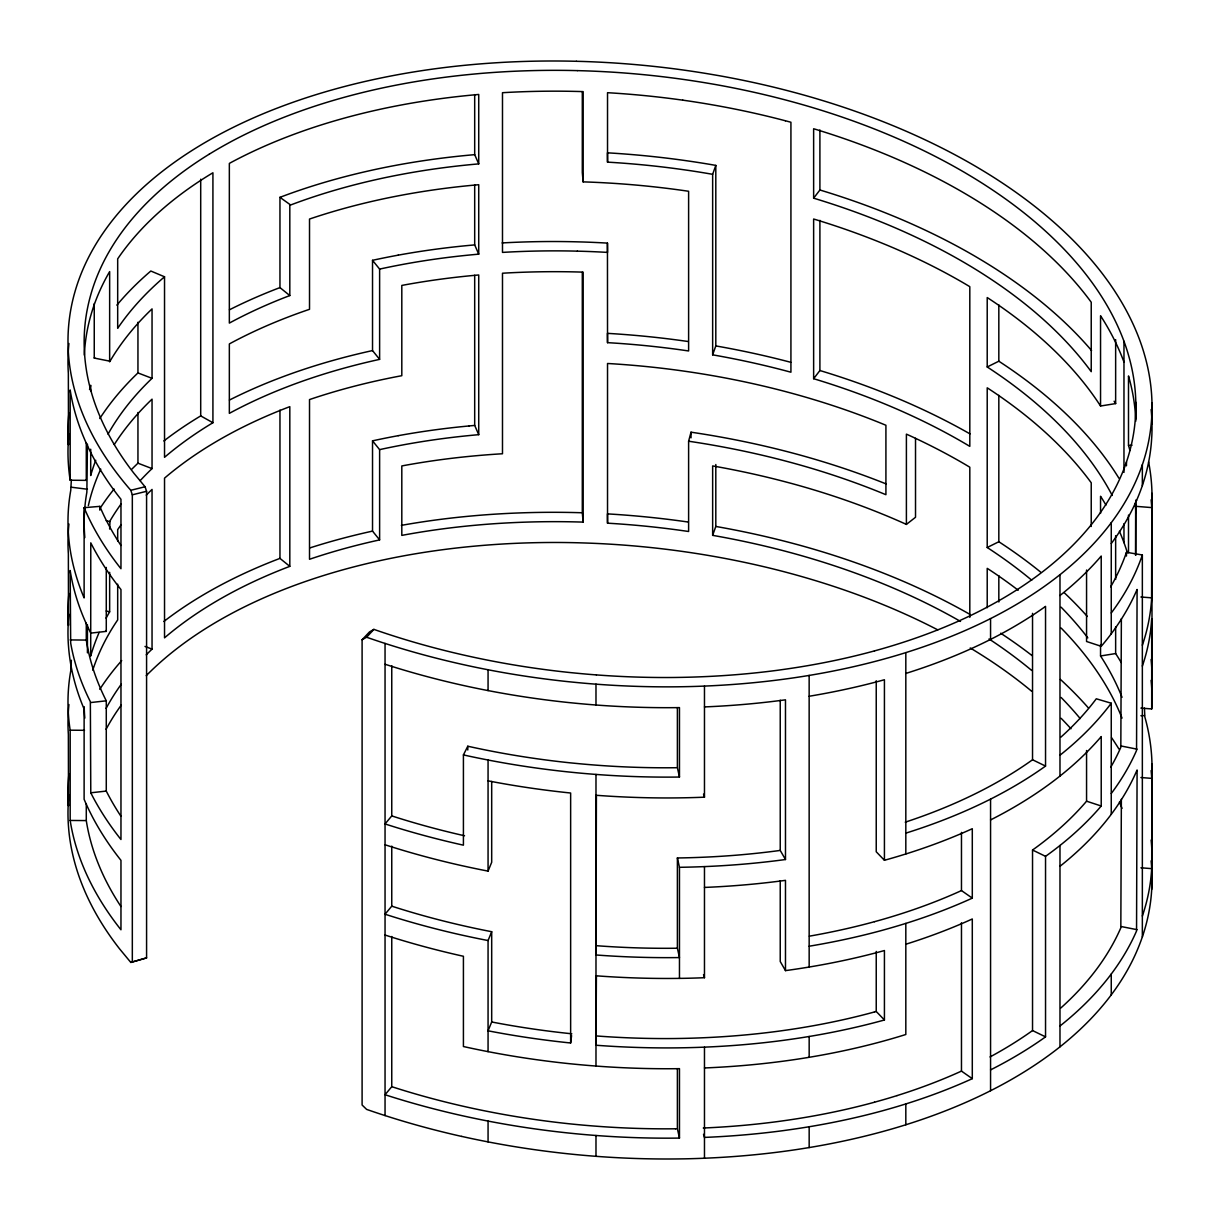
<?xml version="1.0" encoding="UTF-8"?>
<svg xmlns="http://www.w3.org/2000/svg" width="1220" height="1220" viewBox="0 0 1220 1220"><rect width="100%" height="100%" fill="white"/><g stroke="black" fill="none" stroke-linecap="round" stroke-linejoin="round"><path stroke-width="1.5" d="M596.397 795.516L595.985 954.97A545.569 314.973 0 0 0 677.542 957.593L679.464 957.563L677.39 948.214L677.39 857.95L682.071 857.889A511.699 295.423 0 0 0 701.653 857.294A497.074 286.99 0 0 0 778.406 850.676L780.236 850.416L785.482 859.52L783.576 859.78A512.37 295.819 0 0 1 704.474 866.596A527.437 304.512 0 0 1 684.298 867.222L679.464 867.298L677.39 857.95M596.397 975.924L595.985 1045.235A545.569 314.973 0 0 0 677.542 1047.858L684.298 1047.751A527.437 304.512 0 0 0 704.474 1047.141A512.37 295.819 0 0 0 783.591 1040.324L790.026 1039.425A496.647 286.731 0 0 0 809.165 1036.481A484.935 279.975 0 0 0 882.639 1020.484L884.424 1019.966L884.424 950.532L882.624 951.036A484.935 279.975 0 0 1 809.15 967.033A496.647 286.731 0 0 1 790.026 969.991L785.482 970.617L780.236 961.512L780.236 880.657M1135.53 555.192L1135.668 503.86A518.896 299.571 0 0 0 1135.789 500.063M1142.362 645.258A517.326 298.671 0 0 0 1151.588 599.233L1151.832 505.08A534.848 308.797 0 0 0 1151.985 493.353A550.982 318.1 0 0 0 1148.599 461.938M1140.913 708.088L1151.695 708.942L1151.832 706.426A534.848 308.797 0 0 0 1151.985 694.714L1151.985 493.353M1151.695 889.471L1151.832 775.874A534.848 308.797 0 0 0 1151.985 764.147A550.982 318.1 0 0 0 1144.848 717.009L1144.451 708.073M488.061 1030.809A579.347 334.478 0 0 0 568.779 1042.795L570.64 1042.963L571.585 1035.612M71.355 479.719L70.76 490.318A530.669 306.373 0 0 0 68.366 533.125L68.656 537.059A547.734 316.239 0 0 0 70.043 548.847L70.684 552.767A564.89 326.137 0 0 0 83.28 595.909L84.119 597.937L84.119 507.672L99.826 506.376L100.589 508.191A564.128 325.694 0 0 0 105.865 519.476L107.787 523.227A578.768 334.143 0 0 0 120.948 545.492M87.428 444.202L86.864 492.224A514.825 297.238 0 0 0 84.546 533.765L84.805 537.578M688.049 522.023L685.076 521.596A565.912 326.731 0 0 0 610.396 514.062L607.453 513.894L607.529 523.197L610.381 523.35A549.03 316.971 0 0 1 682.834 530.669L688.614 531.493L688.614 441.228L691.023 432.185L691.816 432.307A582.458 336.278 0 0 1 711.946 435.509L718.641 436.684A597.434 344.924 0 0 1 790.758 452.559L797.178 454.267A610.625 352.549 0 0 1 816.211 459.681L822.494 461.572A620.888 358.466 0 0 1 886.254 483.974M712.648 174.307L715.804 165.401L711.946 164.715A582.458 336.278 0 0 0 691.816 161.513L685.076 160.537A565.912 326.731 0 0 0 610.396 153.003L607.453 152.835L607.529 162.138L610.381 162.306A549.03 316.971 0 0 1 682.834 169.611L689.376 170.541A565.058 326.243 0 0 1 708.911 173.667L712.648 174.307L712.648 354.837L715.393 355.325A579.607 334.631 0 0 1 785.36 370.727L790.926 372.207L790.926 122.244L785.375 120.765M712.648 354.837L715.804 345.916L715.804 165.401M960.506 621.422A613.309 354.09 0 0 0 908.61 594.826L903.151 592.371A609.695 352 0 0 0 886.482 585.188L880.84 582.87A602.36 347.776 0 0 0 816.149 559.995L810.065 558.165A592.401 342.027 0 0 0 791.582 552.904L785.375 551.242A579.607 334.631 0 0 0 715.393 535.839L712.648 535.366L715.804 526.445L715.804 464.515M385.047 844.774A608.17 351.131 0 0 0 461.663 865.62L468.236 867.054A593.957 342.911 0 0 0 488.061 871.111L491.69 862.281L491.69 781.425M488.061 940.544L491.69 931.714A576.221 332.679 0 0 1 472.475 927.779L466.101 926.376A590.022 340.639 0 0 1 391.757 906.17L385.047 914.222A608.17 351.131 0 0 0 461.663 935.054L468.236 936.487A593.957 342.911 0 0 0 488.061 940.544L488.061 1051.64A579.347 334.478 0 0 0 568.779 1063.627L575.566 1064.297A561.703 324.291 0 0 0 595.985 1066.051A545.569 314.973 0 0 0 677.542 1068.689L679.464 1068.644L679.464 1138.077L677.542 1138.107A545.569 314.973 0 0 1 595.985 1135.485A561.703 324.291 0 0 1 575.566 1133.731L568.779 1133.044A579.347 334.478 0 0 1 488.061 1121.073A593.957 342.911 0 0 1 468.236 1117.017L461.678 1115.583A608.17 351.131 0 0 1 385.047 1094.736L391.757 1086.7L391.757 936.502M488.061 1030.809L491.69 1021.979L491.69 931.714M1136.552 500.49L1138.123 496.784A502.853 290.314 0 0 0 1142.347 485.56A517.326 298.671 0 0 0 1151.588 439.536L1151.832 435.647A534.848 308.797 0 0 0 1151.985 423.92L1151.985 403.088A550.982 318.1 0 0 0 1144.848 355.95L1143.719 352.031A569.16 328.607 0 0 0 1139.785 340.273A584.349 337.376 0 0 0 1116.544 293.928L1114.104 290.131A600.209 346.526 0 0 0 1106.235 278.831L1103.459 275.079A612.654 353.708 0 0 0 1067.851 235.124L1064.176 231.602A622.734 359.534 0 0 0 1052.692 221.201L1048.727 217.785A629.261 363.301 0 0 0 1000.69 181.902L995.947 178.806A632.753 365.314 0 0 0 981.322 169.732L976.336 166.759A632.173 364.978 0 0 0 917.791 136.426L912.163 133.88A628.452 362.843 0 0 0 894.992 126.483L889.182 124.104A620.888 358.466 0 0 0 822.494 100.513L816.211 98.622A610.625 352.549 0 0 0 797.178 93.208L790.773 91.5A597.434 344.924 0 0 0 718.641 75.609L711.946 74.466A582.458 336.278 0 0 0 691.816 71.248L685.076 70.272A565.912 326.731 0 0 0 610.396 62.738L603.58 62.357A548.786 316.834 0 0 0 583.16 61.473L576.358 61.29M1121.363 618.677L1120.829 747.296A474.107 273.722 0 0 1 1110.657 767.365M1086.562 570.045L1086.562 641.491L1101.218 646.31L1103.124 644.068A478.026 275.994 0 0 0 1111.252 633.79A488.686 282.14 0 0 0 1136.521 590.755L1137.086 589.473L1136.552 750.452A488.686 282.14 0 0 1 1111.267 793.503M1121.363 799.191L1120.829 927.825A474.107 273.722 0 0 1 1096.307 969.58A463.768 267.744 0 0 1 1088.408 979.538L1085.632 982.817A455.274 262.849 0 0 1 1060.729 1008.071M1059.982 866.307A469.273 270.931 0 0 0 1100.257 827.968L1103.124 824.598A478.026 275.994 0 0 0 1111.252 814.319A488.686 282.14 0 0 0 1136.521 771.269L1137.086 769.988L1136.552 930.982A488.686 282.14 0 0 1 1111.267 974.033A478.026 275.994 0 0 1 1103.124 984.296L1100.257 987.666A469.273 270.931 0 0 1 1059.982 1026.005M463.417 754.905L467.794 746.228L472.475 747.25A576.221 332.679 0 0 0 491.69 751.184A562.054 324.505 0 0 0 569.999 762.82L576.602 763.461A544.943 314.623 0 0 0 596.397 765.169A529.282 305.579 0 0 0 675.529 767.731L677.39 767.685L679.464 777.033L677.542 777.064A545.569 314.973 0 0 1 595.985 774.425A561.703 324.291 0 0 1 575.566 772.672L568.779 771.986A579.347 334.478 0 0 1 488.061 760.014A593.957 342.911 0 0 1 468.236 755.973L463.417 754.905L463.417 845.17L461.678 844.789A608.17 351.131 0 0 1 385.047 823.942L391.757 815.905L391.757 665.708M108.016 434.137L110.013 430.645A471.728 272.35 0 0 1 116.51 420.29L118.828 416.874A461.602 266.509 0 0 1 149.389 380.899L152.042 378.337L152.042 308.904L149.389 311.466A461.602 266.509 0 0 0 118.843 347.441L116.51 350.857A471.728 272.35 0 0 0 110.013 361.212L94.245 358.07L94.641 357.399M109.648 529.083L110.013 520.909A471.728 272.35 0 0 1 116.51 510.555L118.828 507.139A461.602 266.509 0 0 1 121.237 503.753M109.648 572.332L109.648 611.83L108.016 614.666A484.492 279.715 0 0 0 106.079 618.174M813.633 198.189L813.633 128.756L816.149 129.503A602.36 347.776 0 0 1 880.84 152.393L886.482 154.696A609.695 352 0 0 1 903.151 161.879L908.61 164.349A613.309 354.09 0 0 1 965.401 193.782L970.236 196.649A613.858 354.41 0 0 1 984.418 205.463L989.039 208.467A610.473 352.458 0 0 1 1035.643 243.268L1039.486 246.592A604.144 348.798 0 0 1 1050.618 256.688L1054.187 260.089A594.369 343.156 0 0 1 1088.728 298.869L1091.229 302.24L1091.229 371.673L1088.728 368.303A594.369 343.156 0 0 0 1054.171 329.522L1050.618 326.121A604.144 348.798 0 0 0 1039.486 316.026L1035.643 312.701A610.473 352.458 0 0 0 989.023 277.901L984.418 274.896A613.858 354.41 0 0 0 970.236 266.082L965.401 263.215A613.309 354.09 0 0 0 908.61 233.782L903.151 231.312A609.695 352 0 0 0 886.482 224.129L880.84 221.827A602.36 347.776 0 0 0 816.149 198.936L813.633 198.189L819.901 190L819.901 129.945M813.633 378.719L813.633 219.02L816.149 219.768A602.36 347.776 0 0 1 880.84 242.658L886.482 244.961A609.695 352 0 0 1 903.151 252.143L908.61 254.614A613.309 354.09 0 0 1 965.401 284.046L969.808 286.669L969.808 446.367L965.401 443.745A613.309 354.09 0 0 0 908.61 414.312L903.151 411.841A609.695 352 0 0 0 886.482 404.659L880.84 402.341A602.36 347.776 0 0 0 816.149 379.466L813.633 378.719L819.901 370.529L819.901 220.332M1086.562 750.529L1086.562 801.189L1085.632 802.287A455.274 262.849 0 0 1 1046.546 839.482A450.088 259.86 0 0 1 1035.185 848.129L1032.532 850.02L1032.532 1030.549L1031.266 1031.464A448.014 258.655 0 0 1 990.03 1056.947M990.564 819.931A461.8 266.616 0 0 0 1044.228 787.846L1048.27 784.948A463.935 267.851 0 0 0 1059.982 776.042A469.273 270.931 0 0 0 1100.257 737.703L1101.218 736.575L1101.218 806.008L1100.257 807.137A469.273 270.931 0 0 1 1059.982 845.475A463.935 267.851 0 0 1 1048.27 854.381L1045.54 856.333L1045.54 1036.863L1044.228 1037.808A461.8 266.616 0 0 1 990.564 1069.894M461.663 1136.415A608.17 351.131 0 0 1 385.047 1115.568A618.754 357.231 0 0 1 366.61 1109.392L362.096 1105.015L362.096 639.753L366.61 637.236L373.884 629.383A600.27 346.571 0 0 0 391.757 635.376A590.022 340.639 0 0 0 466.101 655.597L472.475 657A576.221 332.679 0 0 0 491.69 660.935A562.054 324.505 0 0 0 569.999 672.555L576.602 673.196A544.943 314.623 0 0 0 596.397 674.919M362.096 639.753L369.492 631.929L373.884 629.383M137.951 322.248L137.951 372.923L135.222 375.562A475.8 274.698 0 0 0 103.73 412.65L101.321 416.157A486.246 280.722 0 0 0 99.781 418.521M137.951 412.512L137.951 463.188L135.222 465.826A475.8 274.698 0 0 0 131.958 469.059M114.268 444.553A471.728 272.35 0 0 1 116.51 441.121L118.828 437.705A461.602 266.509 0 0 1 149.389 401.731L152.042 399.169L152.042 468.602L149.389 471.164A461.602 266.509 0 0 0 140.163 480.665M146.232 495.137A461.602 266.509 0 0 1 149.389 491.98L152.042 489.433L152.042 649.131L149.389 651.693A461.602 266.509 0 0 0 146.232 654.835M164.532 276.787L162.718 278.343A453.84 262.025 0 0 0 152.622 287.523L149.389 290.635A461.602 266.509 0 0 0 118.843 326.609L117.684 328.287L117.684 258.853L118.828 257.176A461.602 266.509 0 0 1 149.389 221.201L152.622 218.09A453.84 262.025 0 0 1 162.718 208.91L166.225 205.906A449.417 259.479 0 0 1 209.321 174.948L212.921 172.767L212.921 422.73L209.321 424.911A449.417 259.479 0 0 0 166.225 455.868L164.532 457.317L164.532 276.787L150.822 271.023L148.962 272.624A467.809 270.093 0 0 0 138.546 282.079L135.222 285.297A475.8 274.698 0 0 0 116.876 305.137M712.648 535.366L712.648 465.933L715.393 466.406A579.607 334.631 0 0 1 785.36 481.824L791.582 483.471A592.401 342.027 0 0 1 810.065 488.732L816.149 490.562A602.36 347.776 0 0 1 880.84 513.452L886.482 515.755A609.695 352 0 0 1 903.151 522.938L906.399 524.402L915.519 517.28L915.519 438.3M1032.532 613.37L1032.532 759.755L1031.266 760.67A448.014 258.655 0 0 1 979.202 791.811A448.701 259.052 0 0 1 964.837 798.764L959.927 801.021A453.321 261.721 0 0 1 905.24 822.173M905.819 673.44A467.275 269.772 0 0 0 970.693 648.903L975.756 646.585A462.502 267.027 0 0 0 990.564 639.417A461.8 266.616 0 0 0 1044.228 607.316L1045.54 606.386L1045.54 766.084L1044.228 767.014A461.8 266.616 0 0 1 990.564 799.115A462.502 267.027 0 0 1 975.756 806.283L970.693 808.601A467.275 269.772 0 0 1 905.819 833.138M68.93 794.815A530.669 306.373 0 0 0 68.366 824.75L68.656 828.67A547.734 316.239 0 0 0 70.043 840.458L70.684 844.393A564.89 326.137 0 0 0 83.28 887.519L84.912 891.423A581.482 335.713 0 0 0 90.356 903.059L92.323 906.918A596.565 344.421 0 0 0 119.407 948.641L130.799 962.428L146.583 957.883L146.583 491.294L145.058 486.765L134.048 473.421A578.768 334.143 0 0 1 107.772 432.963L105.865 429.211A564.128 325.694 0 0 1 100.589 417.926L98.988 414.144A548.024 316.407 0 0 1 86.757 372.298L86.162 368.486A531.386 306.799 0 0 1 84.805 357.048L84.516 353.236A514.825 297.238 0 0 1 86.833 311.695L87.566 307.974A498.904 288.042 0 0 1 90.188 296.856L91.225 293.166A484.492 279.715 0 0 1 108 253.608L110.013 250.115A471.728 272.35 0 0 1 116.51 239.76L118.828 236.344A461.602 266.509 0 0 1 149.389 200.37L152.622 197.259A453.84 262.025 0 0 1 162.718 188.078L166.225 185.074A449.417 259.479 0 0 1 209.321 154.117M146.583 957.883L130.799 962.428M209.321 154.117L213.637 151.509A447.74 258.503 0 0 1 226.95 143.884L231.495 141.398A449.616 259.585 0 0 1 285.419 116.724L290.635 114.726A454.221 262.239 0 0 1 306.601 108.946L312.03 107.101A462.151 266.814 0 0 1 374.57 89.7L380.487 88.374A472.43 272.762 0 0 1 398.483 84.698L404.552 83.555A485.316 280.204 0 0 1 473.207 74.13L479.597 73.535A499.834 288.576 0 0 1 498.888 72.102L505.37 71.706A515.816 297.802 0 0 1 577.365 70.623M200.705 179.203L200.705 415.898L197 418.155A463.249 267.454 0 0 0 163.861 440.954M1115.644 339.648L1115.644 403.591L1100.547 406.016L1099.052 403.728A582.291 336.186 0 0 0 1091.427 392.764L1088.728 389.134A594.369 343.156 0 0 0 1054.171 350.353L1050.618 346.953A604.144 348.798 0 0 0 1039.486 336.857L1035.643 333.533A610.473 352.458 0 0 0 989.023 298.732L987.209 297.543L987.209 366.976L998.829 361.212L1000.69 362.431A629.261 363.301 0 0 1 1048.743 398.299L1052.692 401.731A622.734 359.534 0 0 1 1064.176 412.131L1067.851 415.639A612.654 353.708 0 0 1 1103.459 455.609L1106.235 459.345A600.209 346.526 0 0 1 1114.104 470.661L1116.559 474.458A584.349 337.376 0 0 1 1118.938 478.255M1091.229 526.491L1091.229 482.769L1088.728 479.399A594.369 343.156 0 0 0 1054.171 440.618L1050.618 437.202A604.144 348.798 0 0 0 1039.486 427.122L1035.643 423.797A610.473 352.458 0 0 0 989.023 388.997L987.209 387.808L987.209 547.505L998.829 541.741L1000.69 542.961A629.261 363.301 0 0 1 1040.599 572.073M809.15 946.217A484.935 279.975 0 0 0 882.639 930.219L888.495 928.572A473.924 273.615 0 0 0 905.819 923.403A467.275 269.772 0 0 0 970.693 898.865L972.294 898.134L961.467 890.569L959.927 891.286A453.321 261.721 0 0 1 896.99 915.091A459.772 265.457 0 0 1 880.184 920.109L874.496 921.679M703.528 1134.295L704.474 1137.406A512.37 295.819 0 0 0 783.591 1130.589L790.026 1129.689A496.647 286.731 0 0 0 809.165 1126.746A484.935 279.975 0 0 0 882.639 1110.749L888.495 1109.102A473.924 273.615 0 0 0 905.819 1103.932A467.275 269.772 0 0 0 970.693 1079.395L972.294 1078.663L961.467 1071.099L959.927 1071.801A453.321 261.721 0 0 1 896.99 1095.606M279.959 197.335L280.813 197.015A468.205 270.306 0 0 1 297.268 191.052L302.865 189.161A476.364 275.034 0 0 1 367.327 171.227L373.427 169.854A486.963 281.149 0 0 1 391.986 166.057L398.238 164.883A500.246 288.82 0 0 1 468.998 155.169L474.687 154.65L478.728 163.892L473.207 164.38A485.316 280.204 0 0 0 404.552 173.82L398.483 174.963A472.43 272.762 0 0 0 380.487 178.638L374.57 179.965A462.151 266.814 0 0 0 312.015 197.365L306.601 199.211A454.221 262.239 0 0 0 290.635 204.99L279.959 197.335L279.959 287.6L289.811 295.56L285.404 297.253A449.616 259.585 0 0 0 231.495 321.927L229.345 323.102L229.345 163.404L231.495 162.229A449.616 259.585 0 0 1 285.419 137.555L290.635 135.557A454.221 262.239 0 0 1 306.601 129.777L312.03 127.932A462.151 266.814 0 0 1 374.57 110.532L380.487 109.205A472.43 272.762 0 0 1 398.483 105.53L404.552 104.386A485.316 280.204 0 0 1 473.207 94.962L478.728 94.458L478.728 163.892M279.959 287.6L275.415 289.338A463.447 267.577 0 0 0 229.436 309.804M289.811 566.354L289.811 406.656L285.404 408.349A449.616 259.585 0 0 0 231.495 433.024L226.95 435.494A447.74 258.503 0 0 0 213.637 443.134L209.321 445.742A449.417 259.479 0 0 0 166.225 476.7L164.532 478.149L164.532 637.846L166.225 636.398A449.417 259.479 0 0 1 209.321 605.44L213.637 602.832A447.74 258.503 0 0 1 226.95 595.192L231.495 592.722A449.616 259.585 0 0 1 285.419 568.047L289.811 566.354L279.959 558.394L275.415 560.132A463.447 267.577 0 0 0 219.859 585.569L215.162 588.116A461.511 266.448 0 0 0 201.437 595.985L197 598.669A463.249 267.454 0 0 0 163.861 621.483M874.496 650.9L880.184 649.314A459.772 265.457 0 0 0 896.99 644.297A453.321 261.721 0 0 0 959.927 620.492L964.837 618.25A448.701 259.052 0 0 0 979.202 611.281A448.014 258.655 0 0 0 1031.266 580.14L1035.185 577.334A450.088 259.86 0 0 0 1046.546 568.688A455.274 262.849 0 0 0 1085.617 531.493L1088.408 528.229A463.768 267.744 0 0 0 1096.292 518.256A474.107 273.722 0 0 0 1120.814 476.501L1122.354 472.903A487.847 281.652 0 0 0 1126.456 462.014A501.893 289.765 0 0 0 1135.423 417.377L1135.668 413.595A518.896 299.571 0 0 0 1135.805 402.219A534.528 308.614 0 0 0 1128.881 356.499L1127.783 352.687A552.172 318.786 0 0 0 1123.971 341.28A566.904 327.296 0 0 0 1101.431 296.308L1099.052 292.632A582.291 336.186 0 0 0 1091.427 281.667L1088.728 278.038A594.369 343.156 0 0 0 1054.171 239.257L1050.618 235.856A604.144 348.798 0 0 0 1039.486 225.761L1035.643 222.436A610.473 352.458 0 0 0 989.023 187.636L984.418 184.632A613.858 354.41 0 0 0 970.236 175.832L965.401 172.95A613.309 354.09 0 0 0 908.61 143.518L903.151 141.047A609.695 352 0 0 0 886.482 133.88L880.84 131.562A602.36 347.776 0 0 0 816.149 108.671L810.065 106.841A592.401 342.027 0 0 0 791.582 101.596L785.375 99.933A579.607 334.631 0 0 0 715.393 84.516L708.911 83.402A565.058 326.243 0 0 0 689.376 80.291L682.834 79.346A549.03 316.971 0 0 0 610.381 72.026L603.778 71.66A532.408 307.379 0 0 0 583.968 70.806L577.365 70.623M876.235 680.745L876.235 851.773L884.424 860.283L888.495 859.139A473.924 273.615 0 0 0 905.819 853.969A467.275 269.772 0 0 0 970.693 829.432L972.294 828.7L972.294 898.134M874.496 1011.944L876.235 1011.471L884.424 1019.966M874.496 1102.209L880.184 1100.623A459.772 265.457 0 0 0 896.99 1095.621M576.358 61.29A531.691 306.967 0 0 0 502.137 62.403L495.472 62.815A515.206 297.451 0 0 0 475.587 64.294L468.998 64.889A500.246 288.82 0 0 0 398.223 74.618L391.986 75.793A486.963 281.149 0 0 0 373.427 79.59L367.327 80.947A476.364 275.034 0 0 0 302.85 98.896L297.268 100.802A468.205 270.306 0 0 0 280.813 106.75L275.415 108.809A463.447 267.577 0 0 0 219.859 134.246L215.162 136.792A461.511 266.448 0 0 0 201.437 144.661L197 147.361A463.249 267.454 0 0 0 152.576 179.264L148.962 182.359A467.809 270.093 0 0 0 138.546 191.814L135.222 195.032A475.8 274.698 0 0 0 103.73 232.12L101.321 235.628A486.246 280.722 0 0 0 94.641 246.303L92.567 249.902A499.392 288.316 0 0 0 75.274 290.68L74.191 294.477A514.26 296.902 0 0 0 71.492 305.945L70.76 309.788A530.669 306.373 0 0 0 68.366 352.595L68.656 356.53A547.734 316.239 0 0 0 70.043 368.318L70.684 372.252A564.89 326.137 0 0 0 83.28 415.379L84.912 419.268A581.482 335.713 0 0 0 90.356 430.919L92.323 434.778A596.565 344.421 0 0 0 119.407 476.486L122.335 480.192A608.063 351.055 0 0 0 130.784 490.287L145.058 486.765M132.324 961.406L132.324 494.817L146.583 491.294M372.527 260.317L379.618 269.101L380.487 268.903A472.43 272.762 0 0 1 398.483 265.228L404.552 264.084A485.316 280.204 0 0 1 473.207 254.66L478.728 254.141L478.728 184.708L473.207 185.211A485.316 280.204 0 0 0 404.552 194.651L398.483 195.795A472.43 272.762 0 0 0 380.487 199.47L374.57 200.797A462.151 266.814 0 0 0 312.015 218.197L309.514 219.051L309.514 309.316L306.601 310.307A454.221 262.239 0 0 0 290.635 316.071L285.404 318.084A449.616 259.585 0 0 0 231.495 342.759L229.345 343.933L229.345 413.366L231.495 412.192A449.616 259.585 0 0 1 285.419 387.518L290.635 385.505A454.221 262.239 0 0 1 306.601 379.74L312.03 377.895A462.151 266.814 0 0 1 374.57 360.495L379.618 359.366L372.527 350.582L372.527 260.317L373.427 260.119A486.963 281.149 0 0 1 391.986 256.322L398.238 255.148M372.527 350.582L367.327 351.741A476.364 275.034 0 0 0 302.85 369.69L297.268 371.581A468.205 270.306 0 0 0 280.813 377.544L275.415 379.603A463.447 267.577 0 0 0 229.436 400.053M372.527 440.847L379.618 449.631L380.487 449.433A472.43 272.762 0 0 1 398.483 445.757L404.552 444.614A485.316 280.204 0 0 1 473.207 435.174L478.728 434.671L478.728 274.973L473.207 275.476A485.316 280.204 0 0 0 404.552 284.916L401.807 285.434L401.807 375.699L398.483 376.324A472.43 272.762 0 0 0 380.487 380L374.57 381.311A462.151 266.814 0 0 0 312.015 398.726L309.514 399.58L309.514 559.279L312.03 558.424A462.151 266.814 0 0 1 374.57 541.024L379.618 539.896L372.527 531.112L372.527 440.847L373.427 440.649A486.963 281.149 0 0 1 391.986 436.851L398.238 435.677M372.527 531.112L367.327 532.271A476.364 275.034 0 0 0 309.91 547.902M1100.547 644.572L1100.547 655.979L1115.644 653.554L1116.559 654.972A584.349 337.376 0 0 1 1121.241 662.612M106.277 567.437L106.277 631.38L90.783 633.104L90.356 632.265A581.482 335.713 0 0 1 84.912 620.629L83.265 616.74A564.89 326.137 0 0 1 70.668 573.598L70.18 570.487L70.684 643.032A564.89 326.137 0 0 0 83.28 686.174L84.912 690.062A581.482 335.713 0 0 0 90.356 701.698L90.783 792.802L92.323 795.837A596.565 344.421 0 0 0 119.407 837.545L120.963 839.512L120.963 589.55L119.407 587.582A596.565 344.421 0 0 1 92.323 545.874L90.783 542.839L90.707 656.07L91.225 654.225A484.492 279.715 0 0 1 99.171 632.402M90.783 702.537L106.277 700.814L106.277 791.078L107.787 794.006A578.768 334.143 0 0 0 120.948 816.271M90.783 792.802L106.277 791.078M478.728 254.141L474.687 244.915L468.998 245.418A500.246 288.82 0 0 0 398.223 255.148M468.998 425.948L474.687 425.429L478.728 434.671M1135.698 419.253A534.528 308.614 0 0 0 1128.881 377.315L1128.5 375.928L1128.5 445.361L1132.038 445.239M1140.898 715.713L1144.451 715.576M385.047 664.244A608.17 351.131 0 0 0 461.663 685.091L468.236 686.54A593.957 342.911 0 0 0 488.061 690.581A579.347 334.478 0 0 0 568.779 702.567L575.566 703.238A561.703 324.291 0 0 0 595.985 705.007A545.569 314.973 0 0 0 677.542 707.63L679.464 707.6L679.464 777.033M677.39 948.214L675.529 948.245A529.282 305.579 0 0 1 596.397 945.698M675.529 1128.774L677.39 1128.744L679.464 1138.077M68.93 433.756A530.669 306.373 0 0 0 68.366 463.691L68.656 467.626A547.734 316.239 0 0 0 70.043 479.414L70.18 480.222L86.284 480.375L86.284 442.753M70.18 639.92L86.284 640.073L86.772 643.092A548.024 316.407 0 0 0 99.003 684.938L100.589 688.705A564.128 325.694 0 0 0 105.865 700.005L106.277 700.814M71.355 660.249L70.76 670.847A530.669 306.373 0 0 0 68.366 713.654L68.656 717.573A547.734 316.239 0 0 0 70.043 729.362L70.18 730.185L84.5 730.307M70.18 730.185L70.18 820.45L86.284 820.587L86.772 823.622A548.024 316.407 0 0 0 99.003 865.453L100.589 869.235A564.128 325.694 0 0 0 105.865 880.535L107.787 884.271A578.768 334.143 0 0 0 120.948 906.536M582.306 91.683L582.306 172.554L583.13 181.871L583.968 181.902A532.408 307.379 0 0 1 603.778 182.756L610.381 183.137A549.03 316.971 0 0 1 682.834 190.442L688.614 191.266L688.614 350.963L682.834 350.125A549.03 316.971 0 0 0 610.381 342.82L607.529 342.667L607.453 333.365L610.396 333.533A565.912 326.731 0 0 1 685.076 341.081L688.049 341.493M577.365 251.152L583.968 251.335A532.408 307.379 0 0 1 603.778 252.189L607.529 252.403L607.453 243.1L603.58 242.887A548.786 316.834 0 0 0 583.16 242.002L576.358 241.819A531.691 306.967 0 0 0 502.137 242.933M583.13 522.099L583.13 272.136L577.365 271.969A515.816 297.802 0 0 0 505.354 273.051L502.487 273.234L502.487 453.764L498.888 453.977A499.834 288.576 0 0 0 479.597 455.426L473.207 456.005A485.316 280.204 0 0 0 404.552 465.43L401.807 465.964L401.807 535.397L404.552 534.879A485.316 280.204 0 0 1 473.207 525.439L479.597 524.859A499.834 288.576 0 0 1 498.888 523.41L505.37 523.029A515.816 297.802 0 0 1 577.365 521.946L583.13 522.099L582.306 512.766L576.358 512.598A531.691 306.967 0 0 0 502.137 513.727L495.472 514.123A515.206 297.451 0 0 0 475.587 515.618L468.998 516.212A500.246 288.82 0 0 0 401.365 525.362M1135.53 506.3L1151.695 507.596M1140.913 596.992L1151.695 597.846M1140.913 777.521L1151.695 778.375M1140.913 867.786L1151.695 868.64L1151.619 870.028A517.326 298.671 0 0 1 1142.362 916.052M571.814 1033.782L569.999 1033.599A562.054 324.505 0 0 1 491.706 1021.979M71.355 487.222L87.428 489.235M682.834 100.162L689.376 101.107A565.058 326.243 0 0 1 708.911 104.234L715.393 105.362A579.607 334.631 0 0 1 785.36 120.765M688.614 441.228L689.376 441.335A565.058 326.243 0 0 1 708.911 444.446L715.393 445.59A579.607 334.631 0 0 1 785.36 460.992L791.582 462.654A592.401 342.027 0 0 1 810.065 467.9L816.149 469.73A602.36 347.776 0 0 1 880.84 492.621L885.918 494.695L885.918 425.262L880.84 423.172A602.36 347.776 0 0 0 816.149 400.297L810.065 398.467A592.401 342.027 0 0 0 791.582 393.206L785.375 391.544A579.607 334.631 0 0 0 715.393 376.141L708.911 375.013A565.058 326.243 0 0 0 689.376 371.902L682.834 370.956A549.03 316.971 0 0 0 610.381 363.651L607.529 363.499L607.529 523.197M1110.657 586.835A474.107 273.722 0 0 0 1120.814 566.766L1122.354 563.167A487.847 281.652 0 0 0 1126.456 552.279L1142.347 554.993L1142.347 936.869A502.853 290.314 0 0 1 1138.123 948.092L1136.552 951.798A488.686 282.14 0 0 1 1111.267 994.849A478.026 275.994 0 0 1 1103.124 1005.127L1100.257 1008.498A469.273 270.931 0 0 1 1059.982 1046.836A463.935 267.851 0 0 1 1048.27 1055.742L1044.228 1058.64A461.8 266.616 0 0 1 990.564 1090.726A462.502 267.027 0 0 1 975.756 1097.909L970.693 1100.226A467.275 269.772 0 0 1 905.819 1124.764A473.924 273.615 0 0 1 888.495 1129.934L882.624 1131.565A484.935 279.975 0 0 1 809.15 1147.562A496.647 286.731 0 0 1 790.026 1150.521L783.576 1151.405A512.37 295.819 0 0 1 704.474 1158.222A527.437 304.512 0 0 1 684.298 1158.847L677.542 1158.939A545.569 314.973 0 0 1 595.985 1156.316A561.703 324.291 0 0 1 575.566 1154.562L568.779 1153.876A579.347 334.478 0 0 1 488.061 1141.889A593.957 342.911 0 0 1 468.236 1137.848L461.678 1136.399M715.804 345.916L718.641 346.419A597.434 344.924 0 0 1 790.758 362.294M715.804 526.445L718.641 526.948A597.434 344.924 0 0 1 790.758 542.824L797.178 544.532A610.625 352.549 0 0 1 816.211 549.945L822.494 551.837A620.888 358.466 0 0 1 889.166 575.428L894.992 577.807A628.452 362.843 0 0 1 912.163 585.203L917.791 587.75A632.173 364.978 0 0 1 970.007 614.422M1121.363 746.045L1137.086 749.171M1121.363 926.575L1137.086 929.686M106.216 520.726L109.648 521.565M106.216 610.991L109.648 611.83M1111.252 814.319L1111.252 703.223L1096.292 698.785A463.768 267.744 0 0 1 1088.408 708.759L1085.632 712.022A455.274 262.849 0 0 1 1060.729 737.276M819.901 190L822.494 190.777A620.888 358.466 0 0 1 889.166 214.369L894.992 216.748A628.452 362.843 0 0 1 912.163 224.144L917.791 226.691A632.173 364.978 0 0 1 976.336 257.023L981.322 259.997A632.753 365.314 0 0 1 995.947 269.071L1000.69 272.167A629.261 363.301 0 0 1 1048.743 308.05L1052.692 311.466A622.734 359.534 0 0 1 1064.176 321.866L1067.851 325.374A612.654 353.708 0 0 1 1091.564 350.552M819.901 370.529L822.494 371.307A620.888 358.466 0 0 1 889.166 394.899L894.992 397.278A628.452 362.843 0 0 1 912.163 404.674L917.791 407.221A632.173 364.978 0 0 1 970.007 433.893M1086.562 801.189L1101.218 806.008M137.951 372.923L152.042 378.337M137.951 463.188L152.042 468.602M144.997 646.417L152.042 649.131M1032.532 759.755L1045.54 766.084M1032.532 850.02L1045.54 856.333M1032.532 1030.549L1045.54 1036.863M200.705 415.898L212.921 422.73M987.209 366.976L989.039 368.165A610.473 352.458 0 0 1 1035.643 402.966L1039.486 406.291A604.144 348.798 0 0 1 1050.618 416.386L1054.187 419.787A594.369 343.156 0 0 1 1088.728 458.567L1091.427 462.197A582.291 336.186 0 0 1 1099.052 473.162L1101.447 476.837A566.904 327.296 0 0 1 1112.213 495.427M987.209 547.505L989.039 548.695A610.473 352.458 0 0 1 1031.723 580.201M1064.176 592.661L1067.851 596.168A612.654 353.708 0 0 1 1087.325 616.481M1114.104 401.228L1115.644 403.591M1100.547 655.979L1101.447 657.366A566.904 327.296 0 0 1 1122.034 697.291M105.865 630.572L106.277 631.38M84.119 507.672L84.912 509.533A581.482 335.713 0 0 0 90.356 521.169L92.323 525.042A596.565 344.421 0 0 0 119.407 566.751L120.963 568.718L120.963 499.285L119.407 497.318A596.565 344.421 0 0 1 92.323 455.609L90.356 451.736A581.482 335.713 0 0 1 84.912 440.1L83.265 436.211A564.89 326.137 0 0 1 70.668 393.084L70.18 389.958L70.18 480.222M132.324 494.817L130.784 490.287M703.528 794.083L704.474 797.178A527.437 304.512 0 0 1 684.298 797.788L677.542 797.895A545.569 314.973 0 0 1 595.985 795.257M703.528 974.597L704.474 977.708A527.437 304.512 0 0 1 684.298 978.318L677.542 978.409A545.569 314.973 0 0 1 595.985 975.786M1128.5 445.361L1128.896 446.749A534.528 308.614 0 0 1 1129.918 450.561M86.162 479.582L86.284 480.375M70.18 820.45L70.684 823.561A564.89 326.137 0 0 0 83.28 866.703L84.912 870.592A581.482 335.713 0 0 0 90.356 882.228L92.323 886.086A596.565 344.421 0 0 0 119.407 927.81L120.963 929.777L120.963 860.344L119.407 858.377A596.565 344.421 0 0 1 92.323 816.668L90.356 812.794A581.482 335.713 0 0 1 84.912 801.159L84.119 799.298L84.119 709.034L83.265 707.005A564.89 326.137 0 0 1 70.668 663.863L70.043 659.928A547.734 316.239 0 0 1 68.656 648.14L68.35 644.221A530.669 306.373 0 0 1 68.93 614.285M84.805 718.107L84.516 714.295A514.825 297.238 0 0 1 84.21 706.685M1151.985 764.147L1151.985 875.243A534.848 308.797 0 0 1 1151.832 886.955L1151.619 890.859A517.326 298.671 0 0 1 1142.362 936.884M1151.695 708.942L1151.695 618.677L1151.619 620.065A517.326 298.671 0 0 1 1142.362 666.089M1151.985 403.088A534.848 308.797 0 0 1 1151.832 414.815L1151.619 418.704A517.326 298.671 0 0 1 1142.362 464.728L1142.347 485.56M1135.805 402.219L1135.805 421.159M1135.805 503.845L1135.805 555.146M1128.5 515.084L1128.5 552.706M1126.456 462.014L1126.456 465.796M1126.456 552.279L1126.456 556.045M1123.971 341.28L1123.971 472.384M1123.971 523.7L1123.971 542.641A552.172 318.786 0 0 1 1127.402 552.767M1115.644 535.687L1115.644 579.409M1115.644 626.943L1115.644 653.554M1142.347 464.728A502.853 290.314 0 0 1 1138.123 475.952L1136.552 479.658A488.686 282.14 0 0 1 1111.267 522.709L1111.252 633.79M1111.252 974.018L1111.252 994.849M1101.218 646.31L1101.218 556.045L1100.257 557.174A469.273 270.931 0 0 1 1059.982 595.512M1100.547 406.016L1100.547 315.751L1101.447 317.139A566.904 327.296 0 0 1 1123.986 362.111M1100.547 513.391L1100.547 496.281L1101.447 497.668A566.904 327.296 0 0 1 1105.976 505.065M1111.252 522.709A478.026 275.994 0 0 1 1103.124 532.972L1100.257 536.342A469.273 270.931 0 0 1 1059.982 574.696L1059.982 776.042M1059.982 845.475L1059.982 1046.836M998.829 304.909L998.829 361.212M998.829 395.356L998.829 541.741M998.829 575.703L998.829 601.978M1059.982 574.681A463.935 267.851 0 0 1 1048.27 583.587L1044.228 586.5A461.8 266.616 0 0 1 990.564 618.586L990.564 639.417M990.564 799.115L990.564 1090.726M987.209 607.743L987.209 568.337L989.039 569.526A610.473 352.458 0 0 1 1018.197 590.236M972.294 1078.663L972.294 918.965L970.693 919.697A467.275 269.772 0 0 1 905.819 944.234M969.808 617.381L969.808 467.199L965.401 464.576A613.309 354.09 0 0 0 908.61 435.128L906.399 434.137L906.399 524.402M961.467 832.391L961.467 890.569M961.467 922.808L961.467 1071.099M990.564 618.586A462.502 267.027 0 0 1 975.756 625.753L970.693 628.071A467.275 269.772 0 0 1 905.819 652.608L905.819 853.969M905.819 923.403L905.819 1034.499A473.924 273.615 0 0 1 888.495 1039.669L882.624 1041.301A484.935 279.975 0 0 1 809.15 1057.298A496.647 286.731 0 0 1 790.026 1060.256L783.576 1061.141A512.37 295.819 0 0 1 704.474 1067.957M905.819 1103.932L905.819 1124.764M884.424 860.283L884.424 679.754L882.624 680.241A484.935 279.975 0 0 1 809.15 696.254M876.235 951.417L876.235 1011.471M905.819 652.624A473.924 273.615 0 0 1 888.495 657.778L882.624 659.41A484.935 279.975 0 0 1 809.15 675.422L809.165 967.048M809.165 1036.481L809.165 1057.313M809.165 1126.746L809.165 1147.578M785.482 859.52L785.482 699.822L783.576 700.082A512.37 295.819 0 0 1 704.474 706.914M785.482 970.617L785.482 880.352L783.576 880.611A512.37 295.819 0 0 1 704.474 887.428M780.236 700.219L780.236 850.416M809.165 675.422A496.647 286.731 0 0 1 790.026 678.366L783.576 679.25A512.37 295.819 0 0 1 704.474 686.082L704.474 797.178M704.474 866.612L704.474 977.708M704.474 1047.141L704.474 1158.237M691.023 432.185L691.023 437.827M679.464 867.298L679.464 978.394M677.39 707.646L677.39 767.685M677.39 1068.689L677.39 1128.744M607.529 162.138L607.529 92.705L610.381 92.872A549.03 316.971 0 0 1 682.834 100.177M607.453 243.1L607.529 342.667M366.61 637.236A618.754 357.231 0 0 0 385.047 643.428A608.17 351.131 0 0 0 461.663 664.259L468.236 665.708A593.957 342.911 0 0 0 488.061 669.765A579.347 334.478 0 0 0 568.779 681.736L575.566 682.407A561.703 324.291 0 0 0 595.985 684.176L595.985 705.007M595.985 774.441L595.985 1066.051M595.985 1135.485L595.985 1156.316M583.13 181.871L583.13 91.607L577.365 91.454A515.816 297.802 0 0 0 505.354 92.537L502.487 92.705L502.487 252.403L505.37 252.235A515.816 297.802 0 0 1 577.365 251.152M582.306 272.273L582.306 512.766M570.64 1042.963L570.64 793.015L568.779 792.817A579.347 334.478 0 0 1 488.061 780.846M488.061 669.765L488.061 690.581M488.061 760.014L488.061 871.111M488.061 1121.073L488.061 1141.905M474.687 94.596L474.687 154.65M474.687 184.86L474.687 244.915M474.687 275.247L474.687 425.429M467.794 746.228L467.794 749.995M391.757 846.116L391.757 906.17M385.047 643.428L385.047 1115.568M379.618 269.101L379.618 359.366M379.618 449.631L379.618 539.896M289.811 205.296L289.811 295.56M279.959 410.103L279.959 558.394M117.684 540.933L117.684 529.648L118.828 527.97A461.602 266.509 0 0 1 121.237 524.585M117.684 584.182L117.684 619.912L116.51 621.651A471.728 272.35 0 0 0 110.013 632.006L108.016 635.498A484.492 279.715 0 0 0 92.75 670.161M109.648 361.867L109.648 271.602L108.016 274.439A484.492 279.715 0 0 0 91.241 313.998L90.188 317.673A498.904 288.042 0 0 0 87.566 328.805L86.864 332.526A514.825 297.238 0 0 0 84.332 355.096M99.826 506.376L99.826 510.143M94.245 303.536L94.245 358.07M90.707 390.918L90.707 385.276L90.188 387.106A498.904 288.042 0 0 0 89.548 389.577M90.707 449.219L90.707 475.541L91.225 473.695A484.492 279.715 0 0 1 95.739 460.306M87.428 624.716L87.428 652.868M86.284 623.176L86.284 640.073M86.284 803.675L86.284 820.587M596.397 1035.948A529.282 305.579 0 0 0 675.529 1038.525L682.071 1038.418A511.699 295.423 0 0 0 701.653 1037.823A497.074 286.99 0 0 0 778.406 1031.205L784.643 1030.336A481.808 278.175 0 0 0 803.217 1027.484A470.462 271.618 0 0 0 874.496 1011.96M68.93 704.55A530.669 306.373 0 0 0 68.366 734.486L68.503 805.932L68.35 803.919A530.669 306.373 0 0 1 68.93 773.983M1151.116 770.598A550.982 318.1 0 0 1 1152 784.978M1088.408 707.951A612.654 353.708 0 0 0 1067.851 686.433L1064.176 682.925A622.734 359.534 0 0 0 1060.424 679.433M1061.11 628.025A594.369 343.156 0 0 1 1088.728 659.913L1091.427 663.543A582.291 336.186 0 0 1 1099.052 674.507L1101.447 678.198A566.904 327.296 0 0 1 1122.034 718.107M1111.557 737.658A600.209 346.526 0 0 1 1114.104 741.44L1116.559 745.237A584.349 337.376 0 0 1 1118.938 749.049M1142.347 554.993A502.853 290.314 0 0 1 1138.123 566.217L1136.552 569.923A488.686 282.14 0 0 1 1111.267 612.974M970.236 647.972A613.858 354.41 0 0 1 984.418 656.787L989.039 659.776A610.473 352.458 0 0 1 1031.723 691.298M937.784 629.871A613.309 354.09 0 0 0 908.61 615.658L903.151 613.202A609.695 352 0 0 0 886.482 606.02L880.84 603.702A602.36 347.776 0 0 0 816.149 580.827L810.065 578.997A592.401 342.027 0 0 0 791.582 573.736L785.375 572.073A579.607 334.631 0 0 0 715.393 556.671L708.911 555.542A565.058 326.243 0 0 0 689.376 552.431L682.834 551.486A549.03 316.971 0 0 0 610.381 544.181L603.778 543.8A532.408 307.379 0 0 0 583.968 542.961L577.365 542.763A515.816 297.802 0 0 0 505.354 543.846L498.888 544.242A499.834 288.576 0 0 0 479.597 545.691L473.207 546.27A485.316 280.204 0 0 0 404.552 555.695L398.483 556.838A472.43 272.762 0 0 0 380.487 560.529L374.57 561.841A462.151 266.814 0 0 0 312.015 579.256L306.601 581.101A454.221 262.239 0 0 0 290.635 586.866L285.404 588.879A449.616 259.585 0 0 0 231.495 613.553L226.95 616.024A447.74 258.503 0 0 0 213.637 623.649L209.321 626.272A449.417 259.479 0 0 0 166.225 657.214L162.718 660.218A453.84 262.025 0 0 0 152.622 669.399L149.389 672.525A461.602 266.509 0 0 0 146.232 675.666M488.061 1051.64A593.957 342.911 0 0 1 468.236 1047.583L463.417 1046.531L463.417 956.266L461.678 955.885A608.17 351.131 0 0 1 385.047 935.038M99.781 508.786A486.246 280.722 0 0 1 101.321 506.422L103.715 502.899A475.8 274.698 0 0 1 114.085 489.067M703.284 1128.012A497.074 286.99 0 0 0 778.406 1121.47L784.643 1120.601A481.808 278.175 0 0 0 803.217 1117.749A470.462 271.618 0 0 0 874.496 1102.224M1000.69 633.226A629.261 363.301 0 0 1 1032.181 655.674M464.515 835.761A590.022 340.639 0 0 1 391.757 815.905M989.023 638.96A610.473 352.458 0 0 1 1031.723 670.466M99.781 689.3A486.246 280.722 0 0 1 101.321 686.951L103.715 683.429A475.8 274.698 0 0 1 121.695 660.584M675.529 1128.79A529.282 305.579 0 0 1 596.397 1126.212A544.943 314.623 0 0 1 576.602 1124.52L569.999 1123.864A562.054 324.505 0 0 1 491.706 1112.228A576.221 332.679 0 0 1 472.475 1108.309L466.101 1106.906A590.022 340.639 0 0 1 391.757 1086.685M106.079 708.439A484.492 279.715 0 0 1 108 704.931L110.013 701.439A471.728 272.35 0 0 1 116.51 691.084L118.828 687.668A461.602 266.509 0 0 1 121.237 684.283M1061.11 607.194A594.369 343.156 0 0 1 1087.813 637.877M1151.116 659.501A550.982 318.1 0 0 1 1152 673.882M1151.116 499.803A550.982 318.1 0 0 1 1152 514.184M1135.302 503.174A534.528 308.614 0 0 1 1135.82 513.315M398.223 435.677A500.246 288.82 0 0 1 468.998 425.963M1059.982 755.211A469.273 270.931 0 0 0 1100.257 716.872L1103.124 713.502A478.026 275.994 0 0 0 1111.252 703.223M1119.411 531.295A566.904 327.296 0 0 1 1123.986 542.641M121.237 705.114A461.602 266.509 0 0 0 118.843 708.5L116.51 711.9A471.728 272.35 0 0 0 110.013 722.27L108.016 725.763A484.492 279.715 0 0 0 106.079 729.27M596.397 674.904A529.282 305.579 0 0 0 675.529 677.466L682.071 677.359A511.699 295.423 0 0 0 701.653 676.764A497.074 286.99 0 0 0 778.406 670.161L784.643 669.277A481.808 278.175 0 0 0 803.217 666.425A470.462 271.618 0 0 0 874.496 650.9M68.93 412.939A530.669 306.373 0 0 0 68.366 442.86L68.503 444.873L68.35 373.427A530.669 306.373 0 0 1 68.93 343.491M704.474 686.082A527.437 304.512 0 0 1 684.298 686.692L677.542 686.799A545.569 314.973 0 0 1 595.985 684.161M88.358 505.614A498.904 288.042 0 0 1 90.188 498.202L91.225 494.527A484.492 279.715 0 0 1 100.772 469.12M1061.11 718.29A594.369 343.156 0 0 1 1070.977 728.752M1061.11 697.459A594.369 343.156 0 0 1 1080.188 718.565M1119.411 802.074A566.904 327.296 0 0 1 1122.034 808.372M1151.116 860.862A550.982 318.1 0 0 1 1152 875.243M1151.116 840.031A550.982 318.1 0 0 1 1152 854.412M68.93 524.02A530.669 306.373 0 0 0 68.366 553.956L68.503 625.403L68.35 623.389A530.669 306.373 0 0 1 68.93 593.454M1151.116 680.333A550.982 318.1 0 0 1 1152 694.714M874.496 921.695A470.462 271.618 0 0 1 809.348 936.167M1136.521 500.49A488.686 282.14 0 0 1 1111.267 543.54M1151.116 409.539A550.982 318.1 0 0 1 1152 423.92"/></g></svg>
